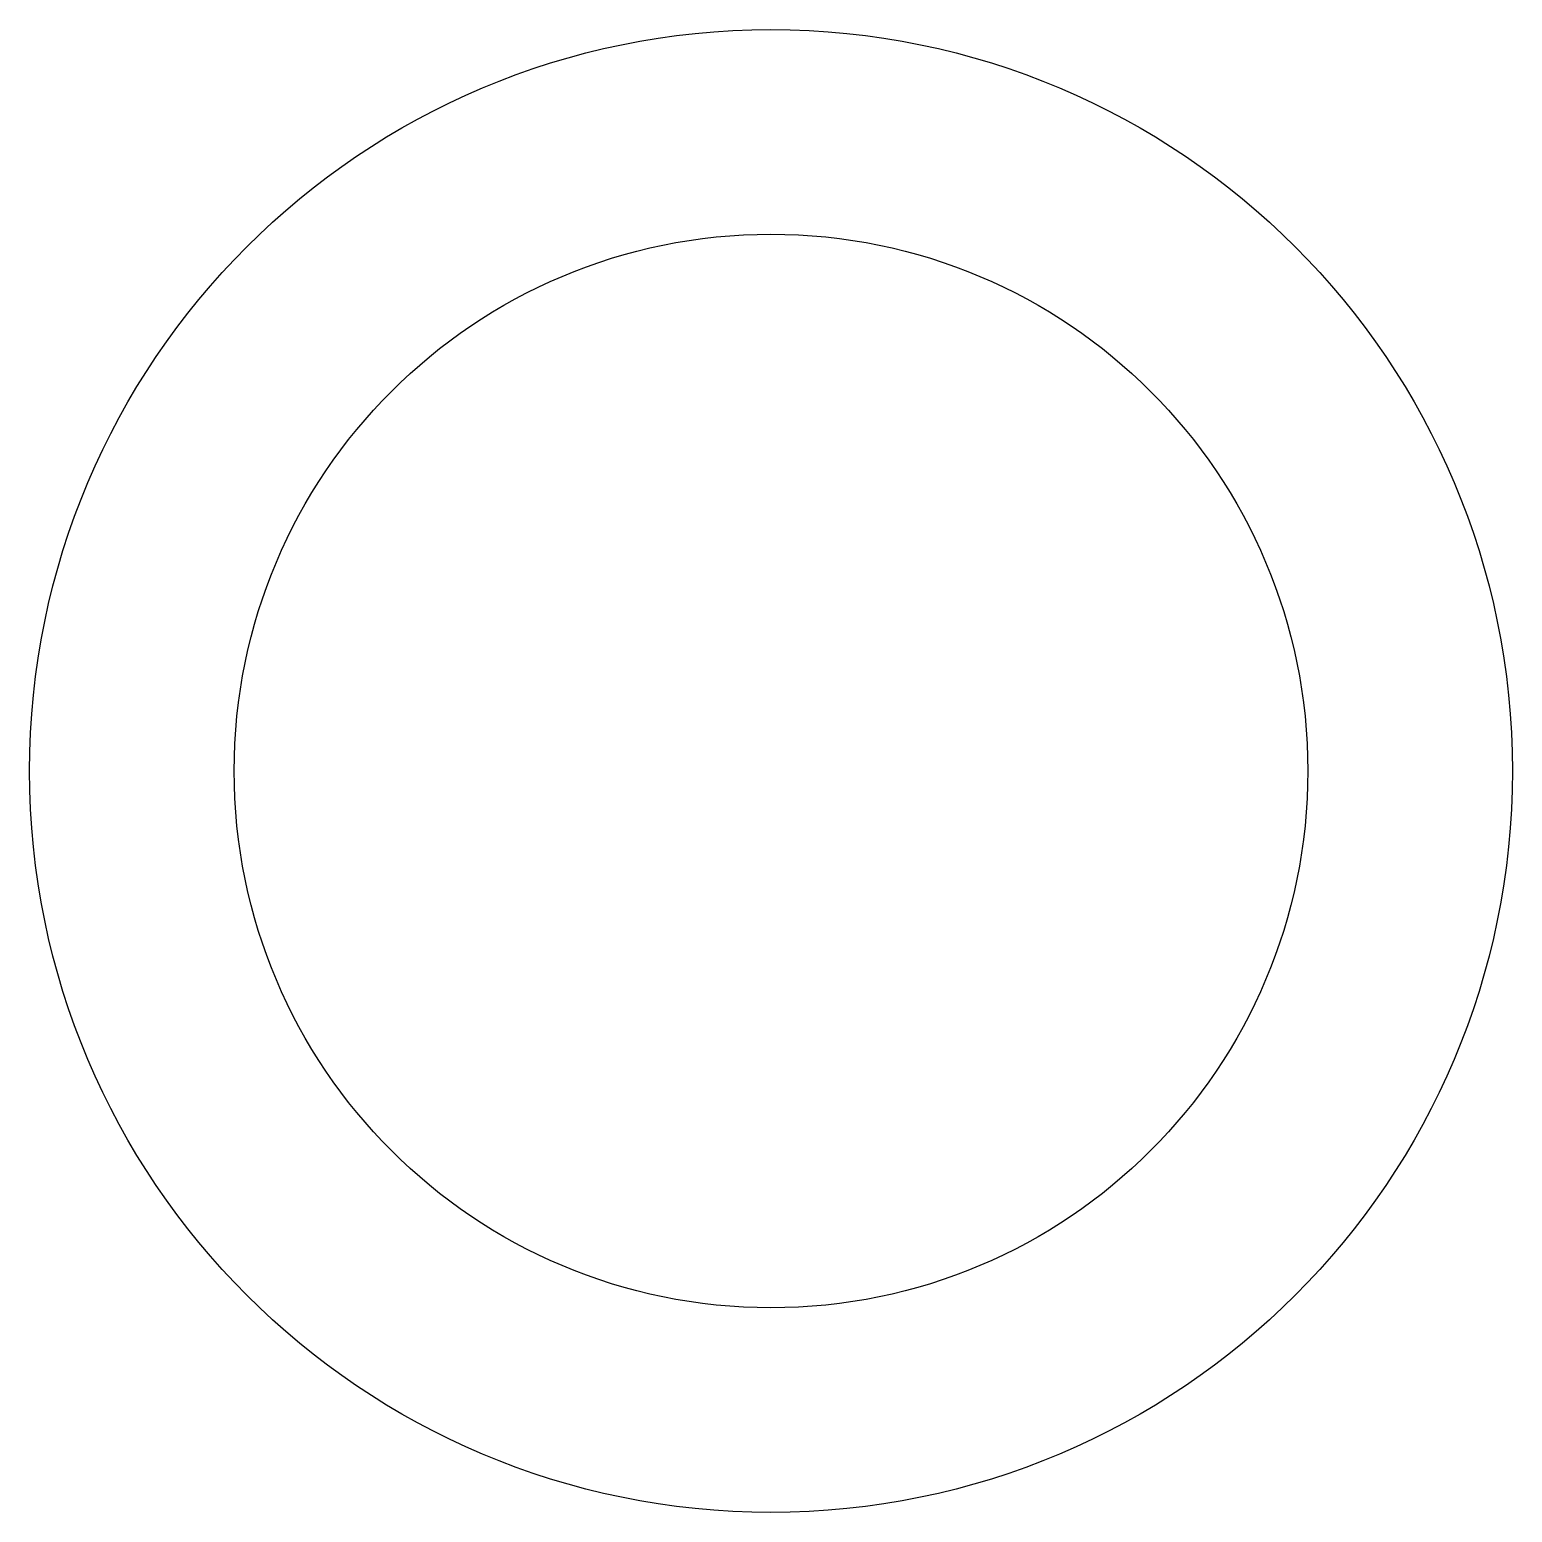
# Model space of a CAD drawing. Header units: millimetres. Extents: x -14.5 to 14.5, y -14.5 to 14.5.
import ezdxf

# ---------------------------------------------------------------- set-up
doc = ezdxf.new("R2010")
doc.units = ezdxf.units.MM

msp = doc.modelspace()

# ---------------------------------------------------------------- linework, layer by layer
at = {"color": 7, "linetype": 'Continuous', "lineweight": 25}
for radius in [14.5, 10.5]:
    msp.add_circle((0, 0), radius, dxfattribs=at)

doc.saveas('drawing.dxf')
